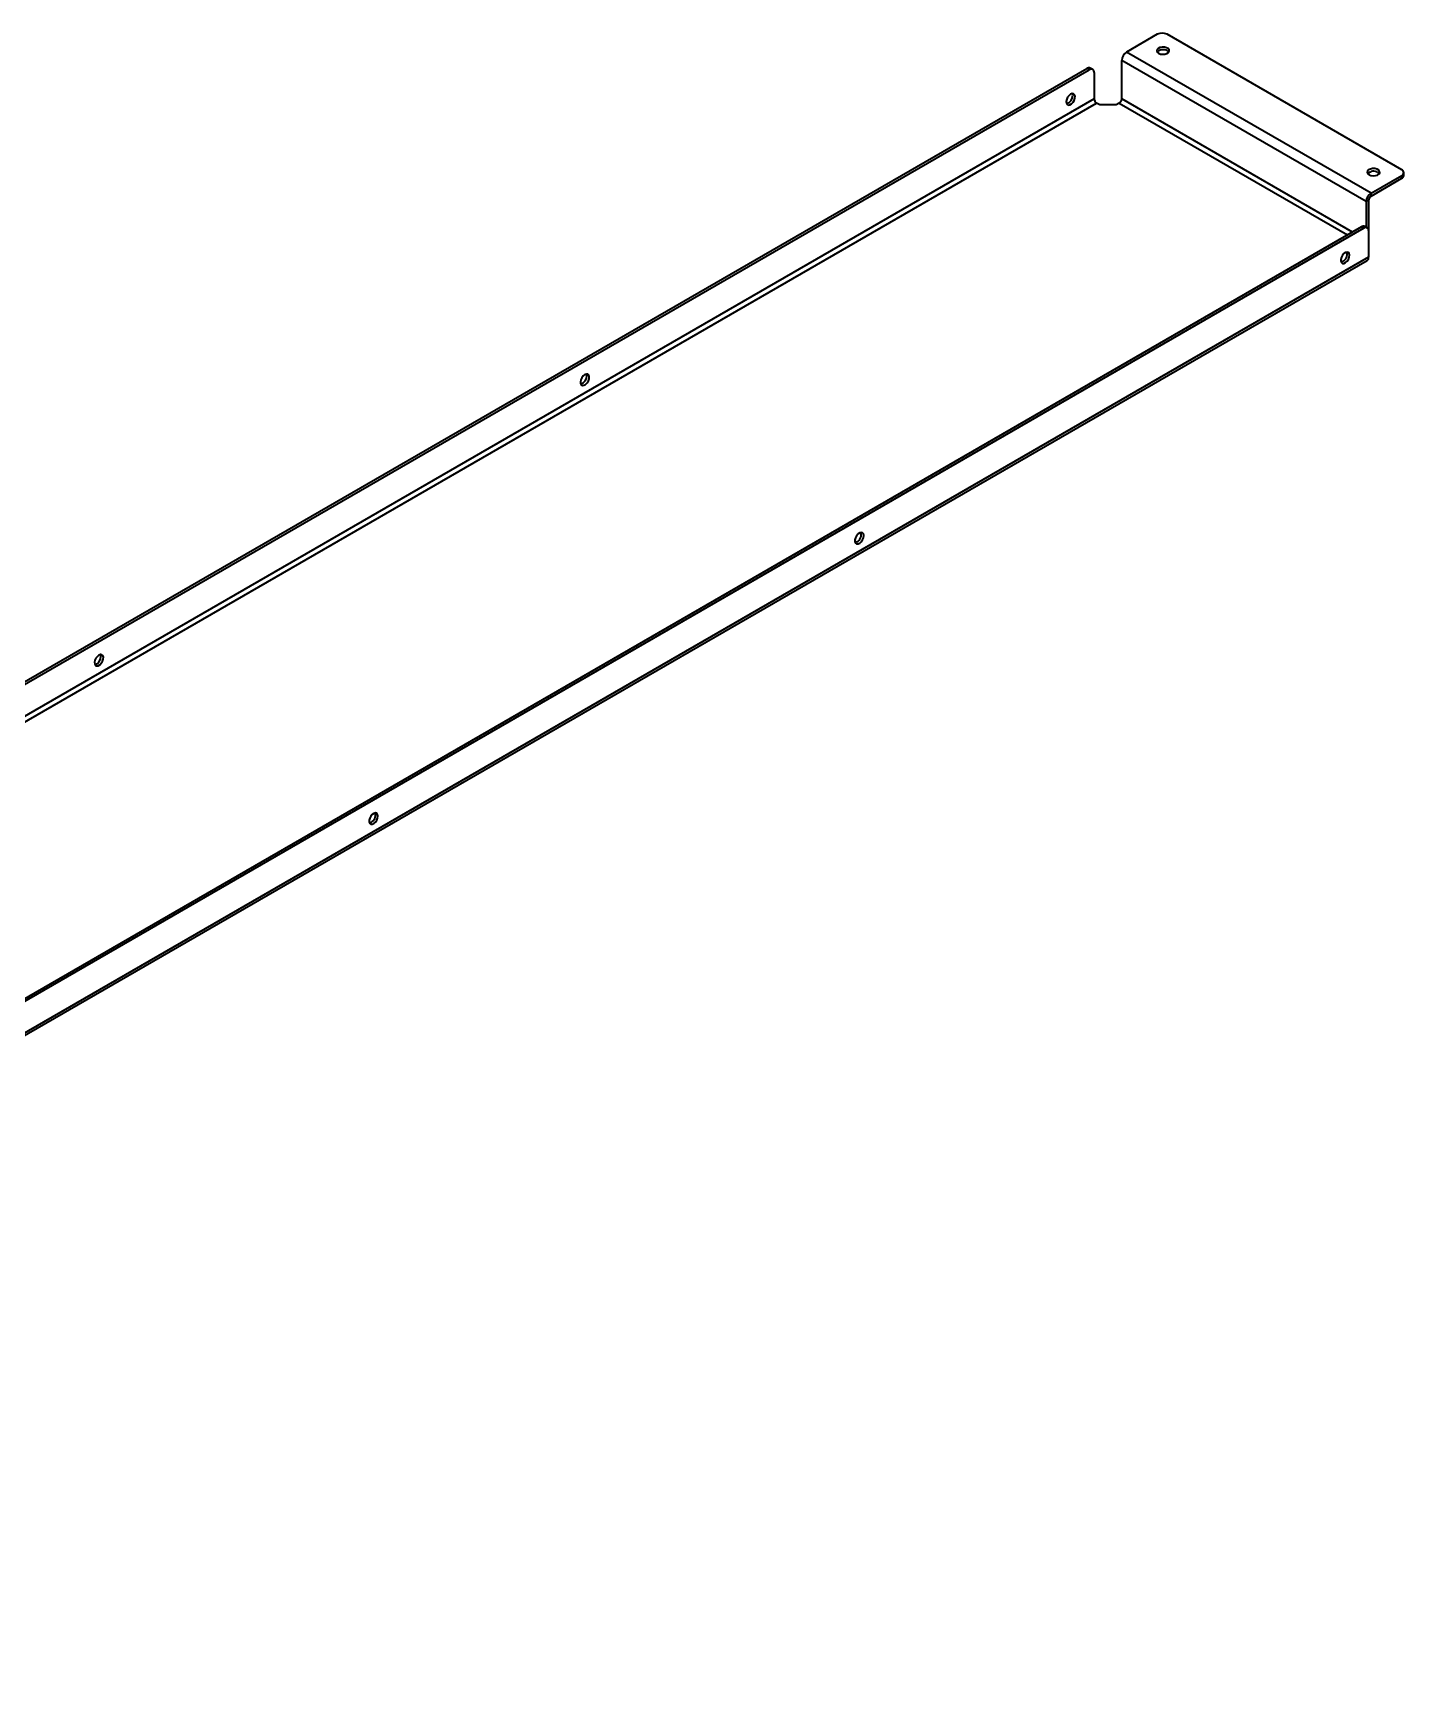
# Model space of a CAD drawing. Header units: millimetres. Extents: x -677 to 973, y -159 to 1296.
# Drawn here: x 168 to 767, y 573 to 1296 of the extents above; entities that cross this region are included whole.
import ezdxf

# ---------------------------------------------------------------- set-up
doc = ezdxf.new("R2010")
doc.units = ezdxf.units.MM

msp = doc.modelspace()

# ---------------------------------------------------------------- linework, layer by layer
at = {"color": 7, "linetype": 'Continuous', "lineweight": 35}
for p, q in [((659.11, 1295.54), (645.68, 1287.78)), ((765.88, 1236.35), (663.35, 1295.54)), ((752.45, 1226.15), (645.68, 1287.78)), ((-448.57, 658.95), (628.35, 1280.64)), ((629.41, 1280.03), (628.35, 1280.64)), ((630.91, 1280.18), (629.85, 1280.79)), ((750.33, 1222.47), (643.56, 1284.11)), ((643.56, 1267.37), (643.56, 1284.11)), ((-447.51, 658.33), (629.41, 1280.03)), ((631.53, 1278.8), (631.53, 1267.37)), ((631.53, 1267.37), (-440.27, 648.63)), ((744.32, 1209.2), (643.56, 1267.37)), ((-438.14, 647.41), (632.6, 1265.53)), ((634.01, 1264.72), (632.6, 1265.53)), ((641.08, 1264.72), (634.01, 1264.72)), ((642.49, 1265.53), (641.08, 1264.72)), ((642.49, 1265.53), (742.19, 1207.98)), ((752.45, 1226.15), (765.88, 1233.9)), ((752.45, 1224.92), (765.88, 1232.68)), ((765.88, 1232.68), (765.88, 1233.9)), ((766.76, 1233.9), (766.76, 1235.13)), ((751.39, 1223.08), (750.33, 1222.47)), ((751.39, 1223.08), (751.39, 1209.61)), ((752.45, 1224.92), (752.45, 1226.15)), ((750.33, 1222.47), (750.33, 1211.24)), ((748.21, 1211.45), (-328.72, 589.76)), ((749.27, 1210.84), (-327.66, 589.14)), ((749.27, 1210.84), (748.21, 1211.45)), ((750.77, 1210.99), (749.71, 1211.6)), ((751.39, 1209.61), (751.39, 1198.18)), ((-330.4, 572.66), (750.77, 1196.81)), ((751.39, 1198.18), (-329.78, 574.04))]:
    msp.add_line(p, q, dxfattribs=at)
at = {"color": 7, "linetype": 'Continuous', "lineweight": 35, "flags": 128}
for points in [[(659.64, 1287.27), (660.48, 1286.94), (661.46, 1286.81), (662.46, 1286.89), (663.34, 1287.18), (663.99, 1287.62), (664.31, 1288.18), (664.26, 1288.76), (663.86, 1289.29), (663.14, 1289.71), (662.22, 1289.94), (661.21, 1289.97), (660.25, 1289.78), (659.47, 1289.41), (658.98, 1288.9), (658.84, 1288.32), (659.07, 1287.76), (659.64, 1287.27)], [(663.53, 1288.29), (664.1, 1287.81), (664.12, 1287.78)], [(621.28, 1269.41), (620.58, 1268.86), (619.97, 1268.07), (619.54, 1267.16), (619.35, 1266.26), (619.41, 1265.47), (619.73, 1264.92), (620.26, 1264.67), (620.92, 1264.75), (621.64, 1265.17), (622.31, 1265.85), (622.83, 1266.71), (623.15, 1267.63), (623.22, 1268.49), (623.02, 1269.17), (622.59, 1269.58), (621.98, 1269.67), (621.28, 1269.41)], [(622.17, 1268.9), (622.03, 1269.64), (622.02, 1269.67)], [(751.57, 1234.21), (752.4, 1233.88), (753.38, 1233.74), (754.38, 1233.83), (755.27, 1234.11), (755.91, 1234.56), (756.23, 1235.11), (756.19, 1235.69), (755.78, 1236.23), (755.06, 1236.64), (754.14, 1236.88), (753.13, 1236.9), (752.17, 1236.72), (751.39, 1236.34), (750.9, 1235.84), (750.76, 1235.26), (750.99, 1234.69), (751.57, 1234.21)], [(755.46, 1235.23), (756.03, 1234.75), (756.05, 1234.72)], [(743.08, 1199.1), (742.95, 1199.84), (742.57, 1200.32), (742, 1200.49), (741.32, 1200.32), (740.6, 1199.83), (739.96, 1199.09), (739.48, 1198.21), (739.22, 1197.29), (739.22, 1196.46), (739.48, 1195.84), (739.96, 1195.51), (740.6, 1195.51), (741.32, 1195.85), (742, 1196.47), (742.57, 1197.29), (742.95, 1198.21), (743.08, 1199.1)], [(740.08, 1196.34), (739.37, 1196.09), (739.34, 1196.09)], [(409.15, 1146.95), (408.45, 1146.4), (407.84, 1145.61), (407.41, 1144.7), (407.21, 1143.8), (407.28, 1143.01), (407.6, 1142.46), (408.13, 1142.21), (408.79, 1142.29), (409.51, 1142.71), (410.17, 1143.39), (410.7, 1144.25), (411.02, 1145.17), (411.09, 1146.03), (410.89, 1146.71), (410.46, 1147.12), (409.85, 1147.21), (409.15, 1146.95)], [(410.03, 1146.44), (409.9, 1147.18), (409.89, 1147.21)], [(530.95, 1076.64), (530.82, 1077.37), (530.44, 1077.86), (529.87, 1078.03), (529.18, 1077.86), (528.47, 1077.37), (527.83, 1076.63), (527.35, 1075.74), (527.09, 1074.83), (527.09, 1074), (527.35, 1073.38), (527.83, 1073.05), (528.47, 1073.05), (529.18, 1073.38), (529.87, 1074.01), (530.44, 1074.83), (530.82, 1075.75), (530.95, 1076.64)], [(527.94, 1073.88), (527.24, 1073.63), (527.21, 1073.63)], [(197.02, 1024.49), (196.32, 1023.93), (195.71, 1023.15), (195.28, 1022.24), (195.08, 1021.34), (195.15, 1020.55), (195.47, 1020), (195.99, 1019.75), (196.66, 1019.83), (197.37, 1020.24), (198.04, 1020.93), (198.57, 1021.79), (198.89, 1022.71), (198.95, 1023.57), (198.76, 1024.25), (198.33, 1024.66), (197.72, 1024.75), (197.02, 1024.49)], [(197.9, 1023.98), (197.77, 1024.72), (197.76, 1024.75)], [(318.82, 954.18), (318.69, 954.91), (318.31, 955.4), (317.74, 955.57), (317.05, 955.39), (316.34, 954.91), (315.7, 954.17), (315.22, 953.28), (314.96, 952.36), (314.96, 951.54), (315.22, 950.92), (315.7, 950.59), (316.34, 950.59), (317.05, 950.92), (317.74, 951.55), (318.31, 952.37), (318.69, 953.29), (318.82, 954.18)], [(315.81, 951.42), (315.11, 951.17), (315.07, 951.16)]]:
    msp.add_lwpolyline(points, dxfattribs=at)
at = {"color": 7, "linetype": 'Continuous', "lineweight": 35}
for centre, radius, start, end in [((661.23, 1291.45), 4.61, 62.60967, 117.39033), ((648.16, 1283.9), 4.61, 122.60548, 177.39452), ((661.62, 1285.19), 3.65, 58.3499, 134.63826), ((629.23, 1279.41), 1.51, 65.69288, 125.61758), ((630.24, 1279.01), 1.31, 350.78596, 129.20329), ((618.52, 1268.8), 3.65, 285.35381, 1.65509), ((633.84, 1267.48), 2.31, 182.60548, 237.39452), ((641.25, 1267.48), 2.31, 302.60548, 357.39452), ((753.54, 1232.12), 3.65, 58.3499, 134.63826), ((765.42, 1235.13), 1.31, 290.78342, 69.21658), ((765.26, 1234.05), 1.51, 294.37466, 354.3052), ((754.93, 1222.26), 4.61, 122.60548, 177.39452), ((753.69, 1222.98), 2.31, 122.60548, 177.39452), ((749.09, 1210.22), 1.51, 65.69288, 125.61758), ((750.1, 1209.82), 1.31, 350.78596, 129.20329), ((738.34, 1199.56), 3.65, 298.34548, 14.65086), ((749.96, 1198), 1.44, 304.05635, 7.25583), ((406.38, 1146.34), 3.65, 285.35382, 1.65509), ((526.21, 1077.1), 3.65, 298.34548, 14.65084), ((194.25, 1023.88), 3.65, 285.35382, 1.65509), ((314.08, 954.64), 3.65, 298.34548, 14.65085)]:
    msp.add_arc(centre, radius, start, end, dxfattribs=at)

doc.saveas('drawing.dxf')
